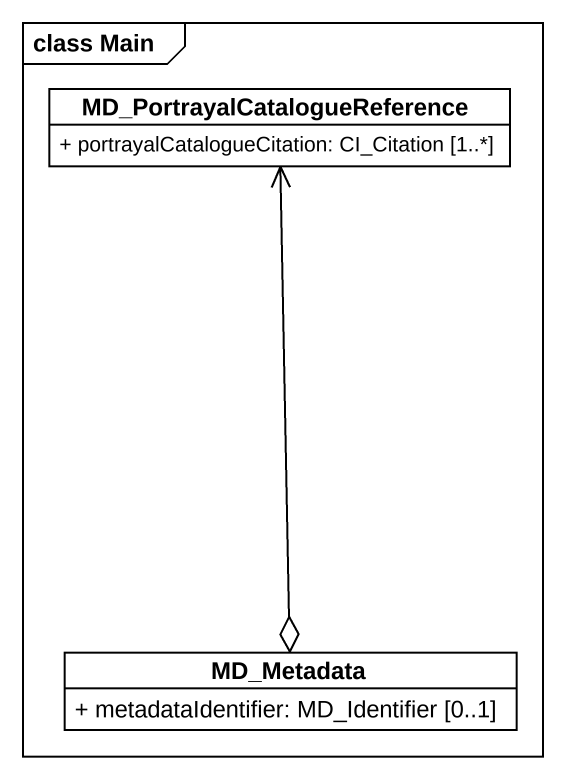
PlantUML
@startuml
mainframe class Main
hide circle
hide empty members
skinparam classAttributeIconSize 0
class "MD_PortrayalCatalogueReference" as MD_PortrayalCatalogueReferen #FFFFFF {
  + portrayalCatalogueCitation: CI_Citation [1..*]
}
class MD_Metadata #FFFFFF {
  + metadataIdentifier: MD_Identifier [0..1]
}
MD_Metadata o-up-> MD_PortrayalCatalogueReferen
@enduml
